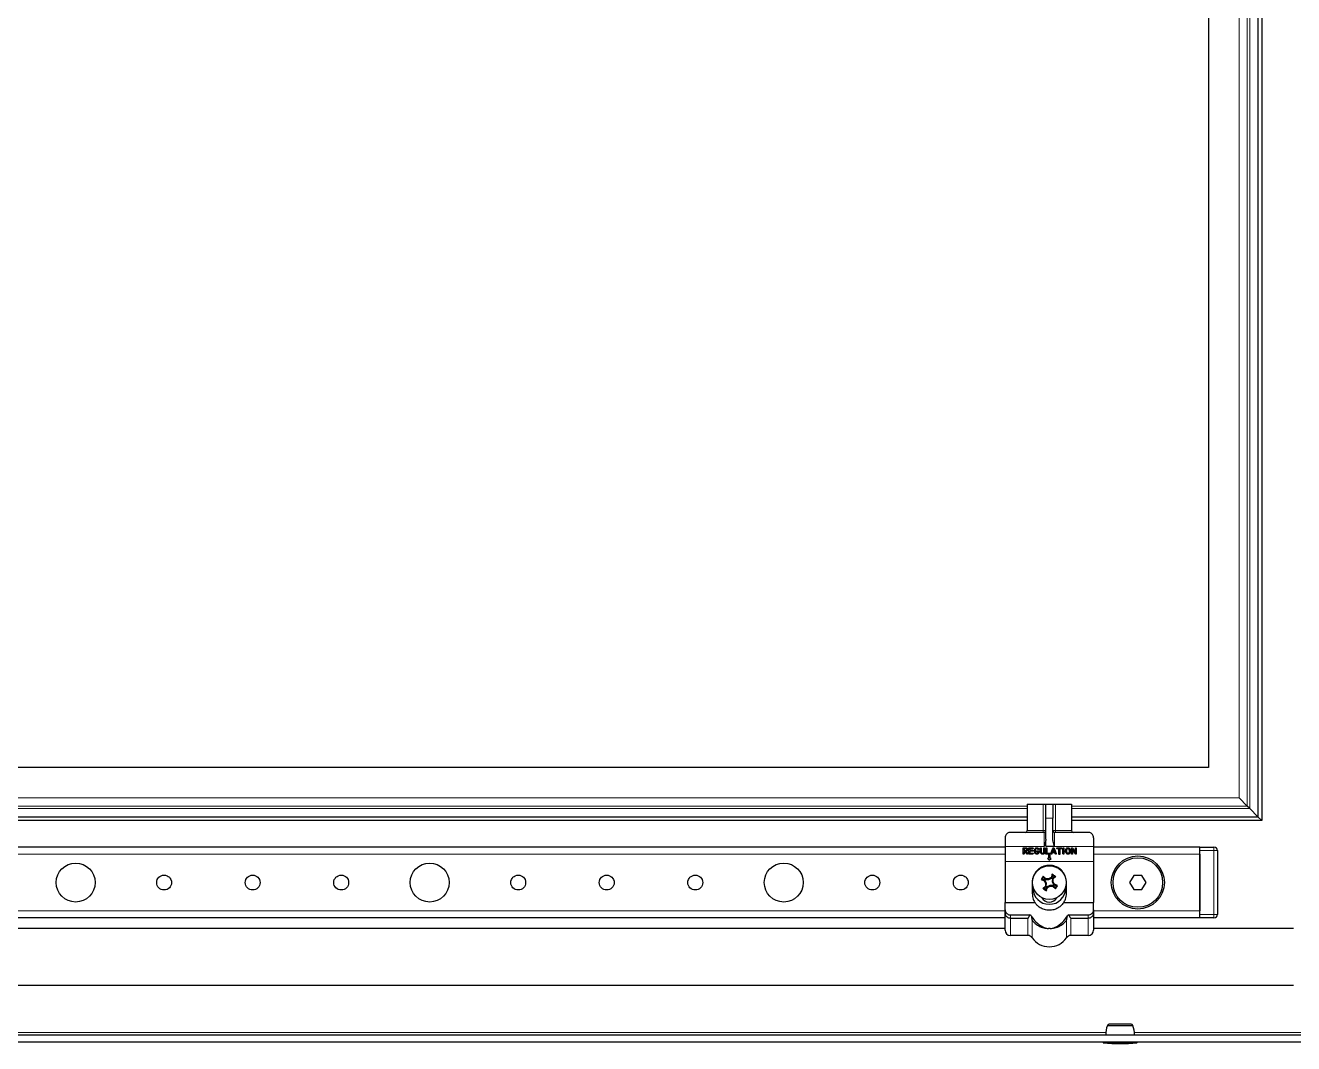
# Model space of a CAD drawing. Header units: millimetres. Extents: x -760 to 1814, y -649 to 978.
# Drawn here: x 1239 to 1597.2, y -383.6 to -96 of the extents above; entities that cross this region are included whole.
import ezdxf

# ---------------------------------------------------------------- set-up
doc = ezdxf.new("R2010")
doc.units = ezdxf.units.MM

msp = doc.modelspace()

# ---------------------------------------------------------------- linework, layer by layer
at = {"color": 7, "linetype": 'Continuous', "lineweight": 25}
for p, q in [((1588.22, 709.42), (1588.22, -320.58)), ((1573.22, 694.42), (1573.22, -305.58)), ((1573.22, -305.58), (933.22, -305.58)), ((1584.12, -316.48), (1581.82, -314.17)), ((1521.97, -315.93), (1521.97, -323.43)), ((1521.97, -315.93), (1526.5, -315.93)), ((1526.5, -315.93), (1527.22, -315.93)), ((1527.22, -315.93), (1529.22, -315.93)), ((1527.22, -319.93), (1527.22, -315.93)), ((1529.22, -315.93), (1529.22, -319.93)), ((1529.22, -315.93), (1529.95, -315.93)), ((1529.95, -315.93), (1534.47, -315.93)), ((1534.47, -315.93), (1534.47, -323.43)), ((1584.82, -317.17), (1584.12, -316.48)), ((1587.12, -319.48), (1584.82, -317.17)), ((1521.97, -320.58), (918.22, -320.58)), ((1527.22, -325.87), (1527.22, -319.93)), ((1529.22, -325.87), (1529.22, -319.93)), ((1588.22, -320.58), (1534.47, -320.58)), ((1588.22, -320.58), (1587.22, -319.58)), ((1515.72, -325.43), (1515.72, -327.93)), ((1526.72, -323.93), (1517.22, -323.93)), ((1539.22, -323.93), (1529.72, -323.93)), ((1540.72, -325.43), (1540.72, -327.93)), ((1515.72, -328.08), (935.72, -328.08)), ((1515.72, -327.93), (1515.72, -332.18)), ((1520.82, -329.94), (1520.82, -328.28)), ((1520.82, -328.28), (1521.57, -328.28)), ((1521.57, -328.54), (1521.08, -328.54)), ((1521.08, -328.54), (1521.08, -329.05)), ((1521.08, -329.05), (1521.67, -329.05)), ((1521.37, -329.31), (1521.08, -329.31)), ((1521.08, -329.31), (1521.08, -329.94)), ((1521.86, -330.02), (1521.37, -329.31)), ((1521.67, -329.31), (1522.08, -329.88)), ((1522.42, -330.05), (1522.42, -328.28)), ((1522.42, -328.28), (1523.49, -328.28)), ((1523.48, -328.54), (1522.69, -328.54)), ((1522.69, -328.54), (1522.69, -328.95)), ((1522.69, -328.95), (1523.43, -328.95)), ((1523.43, -329.22), (1522.69, -329.22)), ((1522.69, -329.22), (1522.69, -329.79)), ((1524.76, -329.12), (1525.25, -329.12)), ((1524.96, -329.38), (1524.76, -329.38)), ((1525.25, -329.12), (1525.25, -329.42)), ((1525.68, -329.47), (1525.68, -328.39)), ((1525.95, -328.39), (1525.95, -329.47)), ((1526.69, -329.45), (1526.69, -328.39)), ((1526.95, -328.39), (1526.95, -329.45)), ((1527.24, -330.08), (1527.24, -328.42)), ((1527.5, -328.42), (1527.5, -329.81)), ((1528.66, -329.9), (1529.24, -328.37)), ((1529.4, -328.61), (1529.09, -329.48)), ((1529.09, -329.48), (1529.72, -329.48)), ((1529.72, -329.48), (1529.4, -328.61)), ((1529.56, -328.39), (1530.15, -329.9)), ((1530.49, -328.28), (1531.61, -328.28)), ((1530.91, -328.54), (1530.49, -328.54)), ((1530.91, -330.01), (1530.91, -328.54)), ((1531.61, -328.54), (1531.22, -328.54)), ((1531.22, -328.54), (1531.22, -330.01)), ((1532.08, -329.94), (1532.08, -328.41)), ((1532.35, -328.41), (1532.35, -329.94)), ((1534.5, -329.94), (1534.5, -328.38)), ((1534.77, -328.34), (1535.58, -329.57)), ((1535.6, -329.97), (1534.77, -328.7)), ((1534.77, -328.7), (1534.77, -329.94)), ((1535.58, -329.57), (1535.58, -328.39)), ((1535.85, -328.39), (1535.85, -329.95)), ((1540.72, -327.93), (1540.72, -332.18)), ((1570.72, -328.08), (1540.72, -328.08)), ((1570.72, -328.08), (1574.72, -328.08)), ((1570.72, -329.08), (1570.72, -328.08)), ((1570.72, -347.08), (1570.72, -329.08)), ((1575.72, -329.08), (1575.72, -347.08)), ((1515.72, -332.18), (1515.72, -343.68)), ((1523.49, -330.05), (1522.42, -330.05)), ((1522.69, -329.79), (1523.48, -329.79)), ((1528.3, -330.08), (1527.24, -330.08)), ((1527.5, -329.81), (1528.3, -329.81)), ((1527.72, -331.28), (1528.22, -331.78)), ((1527.97, -331.28), (1527.72, -331.28)), ((1528.47, -330.28), (1527.97, -330.28)), ((1527.97, -330.28), (1527.97, -331.28)), ((1528.22, -331.78), (1528.72, -331.28)), ((1528.47, -331.28), (1528.47, -330.28)), ((1528.72, -331.28), (1528.47, -331.28)), ((1529, -329.74), (1528.91, -329.99)), ((1529.81, -329.74), (1529, -329.74)), ((1529.91, -329.98), (1529.81, -329.74)), ((1540.72, -332.18), (1540.72, -343.68)), ((1570.72, -330.08), (1570.72, -346.08)), ((1526.21, -337.13), (1526.54, -336.62)), ((1526.54, -336.62), (1526.51, -336.29)), ((1526.54, -336.62), (1527.08, -337.2)), ((1528.91, -336.82), (1528.73, -336.66)), ((1528.91, -336.82), (1529.17, -336.06)), ((1529.17, -336.06), (1529.07, -335.75)), ((1529.68, -336.39), (1529.1, -336.94)), ((1529.17, -336.06), (1529.68, -336.39)), ((1529.68, -336.39), (1530.01, -336.37)), ((1552.07, -336.08), (1550.91, -338.08)), ((1554.38, -336.08), (1552.07, -336.08)), ((1555.53, -338.08), (1554.38, -336.08)), ((1523.37, -338.08), (1523.37, -341.08)), ((1523.57, -339.58), (1523.37, -339.58)), ((1526.21, -337.13), (1525.9, -337.23)), ((1526.96, -337.39), (1526.21, -337.13)), ((1526.76, -339.76), (1526.44, -339.79)), ((1526.76, -339.76), (1527.35, -339.22)), ((1527.27, -340.09), (1526.76, -339.76)), ((1526.96, -337.39), (1526.8, -337.57)), ((1527.4, -338.25), (1526.96, -337.39)), ((1527.08, -337.2), (1527.19, -336.98)), ((1527.08, -337.2), (1528.05, -337.26)), ((1527.35, -339.22), (1527.13, -339.12)), ((1527.4, -338.25), (1527.16, -338.3)), ((1527.53, -339.34), (1527.27, -340.09)), ((1527.27, -340.09), (1527.38, -340.4)), ((1527.35, -339.22), (1527.4, -338.25)), ((1528.4, -338.9), (1527.53, -339.34)), ((1527.53, -339.34), (1527.72, -339.5)), ((1528.05, -337.26), (1528, -337.02)), ((1528.05, -337.26), (1528.91, -336.82)), ((1528.4, -338.9), (1528.45, -339.14)), ((1529.36, -338.95), (1528.4, -338.9)), ((1529.1, -336.94), (1529.05, -337.9)), ((1529.05, -337.9), (1529.28, -337.85)), ((1529.05, -337.9), (1529.48, -338.77)), ((1529.1, -336.94), (1529.32, -337.04)), ((1529.36, -338.95), (1529.26, -339.17)), ((1529.91, -339.54), (1529.36, -338.95)), ((1529.48, -338.77), (1529.64, -338.58)), ((1529.48, -338.77), (1530.24, -339.03)), ((1530.24, -339.03), (1529.91, -339.54)), ((1529.91, -339.54), (1529.94, -339.86)), ((1530.24, -339.03), (1530.55, -338.92)), ((1533.07, -339.58), (1532.87, -339.58)), ((1533.07, -341.08), (1533.07, -338.08)), ((1550.91, -338.08), (1552.07, -340.08)), ((1552.07, -340.08), (1554.38, -340.08)), ((1554.38, -340.08), (1555.53, -338.08)), ((1515.72, -345.82), (1515.72, -343.68)), ((1515.72, -343.68), (1524.13, -343.68)), ((1532.32, -343.68), (1540.72, -343.68)), ((1540.72, -345.82), (1540.72, -343.68)), ((1515.72, -346.73), (1515.72, -345.82)), ((1515.72, -351.53), (1515.72, -346.73)), ((1517.22, -347.22), (1522.74, -347.22)), ((1533.71, -347.22), (1539.22, -347.22)), ((1540.72, -345.82), (1540.72, -346.73)), ((1540.72, -346.73), (1540.72, -351.53)), ((1570.72, -348.08), (1570.72, -347.08)), ((1515.72, -348.08), (935.72, -348.08)), ((1517.22, -348.11), (1522.13, -348.11)), ((1534.31, -348.11), (1539.22, -348.11)), ((1570.72, -348.08), (1540.72, -348.08)), ((1574.72, -348.08), (1570.72, -348.08)), ((1515.72, -351.08), (909.22, -351.08)), ((1522.13, -353.03), (1517.22, -353.03)), ((1539.22, -353.03), (1534.31, -353.03)), ((1597.22, -351.08), (1540.72, -351.08)), ((909.22, -367.08), (1597.22, -367.08)), ((1544.63, -378.46), (1548.22, -378.46)), ((1551.33, -378.08), (1545.12, -378.08)), ((1548.22, -378.46), (1551.81, -378.46)), ((858.52, -381.08), (1647.92, -381.08)), ((858.52, -383.08), (1647.92, -383.08))]:
    msp.add_line(p, q, dxfattribs=at)
at = {"color": 8, "linetype": 'Continuous', "lineweight": 18}
for p, q in [((1584.82, 706.01), (1584.82, -317.17)), ((1587.12, 708.32), (1587.12, -319.48)), ((1587.22, 708.42), (1587.22, -319.58)), ((1581.82, 703.01), (1581.82, -314.17)), ((1584.12, 705.32), (1584.12, -316.48)), ((1581.82, -314.17), (924.63, -314.17)), ((1521.97, -317.17), (921.63, -317.17)), ((1521.97, -316.48), (922.32, -316.48)), ((1526.5, -323.43), (1526.5, -315.93)), ((1529.95, -315.93), (1529.95, -323.43)), ((1584.12, -316.48), (1534.47, -316.48)), ((1584.82, -317.17), (1534.47, -317.17)), ((1521.97, -319.58), (919.22, -319.58)), ((1521.97, -319.48), (919.32, -319.48)), ((1529.22, -319.93), (1527.22, -319.93)), ((1587.12, -319.48), (1534.47, -319.48)), ((1587.22, -319.58), (1534.47, -319.58)), ((1521.97, -323.43), (1526.5, -323.43)), ((1526.5, -323.43), (1527.22, -323.43)), ((1526.72, -327.93), (1526.72, -323.93)), ((1527.22, -327.93), (1527.22, -325.87)), ((1529.22, -323.43), (1529.95, -323.43)), ((1529.72, -323.93), (1529.72, -327.86)), ((1529.95, -323.43), (1534.47, -323.43)), ((1526.72, -327.93), (1515.72, -327.93)), ((1540.72, -327.93), (1527.22, -327.93)), ((1574.72, -329.08), (1570.72, -329.08)), ((1574.72, -328.08), (1574.72, -329.08)), ((1574.72, -347.08), (1574.72, -329.08)), ((1574.72, -329.08), (1575.72, -329.08)), ((1515.72, -330.08), (935.72, -330.08)), ((1540.72, -332.18), (1515.72, -332.18)), ((1570.72, -330.08), (1540.72, -330.08)), ((1515.72, -346.08), (935.72, -346.08)), ((1517.22, -347.22), (1517.22, -348.11)), ((1539.22, -348.11), (1539.22, -347.22)), ((1570.72, -346.08), (1540.72, -346.08)), ((1570.72, -347.08), (1574.72, -347.08)), ((1574.72, -347.08), (1574.72, -348.08)), ((1574.72, -347.08), (1575.72, -347.08)), ((1517.22, -348.11), (1517.22, -353.03)), ((1522.13, -353.03), (1522.13, -348.11)), ((1523.37, -348.71), (1523.37, -353.68)), ((1533.08, -353.68), (1533.08, -348.71)), ((1534.31, -348.11), (1534.31, -353.03)), ((1539.22, -353.03), (1539.22, -348.11)), ((1544.18, -380.48), (962.27, -380.48)), ((1543.36, -383.2), (1548.22, -383.2)), ((1548.22, -383.2), (1553.08, -383.2)), ((1647.62, -380.48), (1552.27, -380.48)), ((1543.47, -383.33), (1548.22, -383.33)), ((1548.22, -383.33), (1552.97, -383.33))]:
    msp.add_line(p, q, dxfattribs=at)
at = {"color": 8, "linetype": 'Continuous', "lineweight": 18, "flags": 128}
for points in [[(1526.5, -323.43), (1526.5, -323.53), (1526.49, -323.62), (1526.48, -323.71), (1526.46, -323.78), (1526.44, -323.84), (1526.41, -323.89), (1526.39, -323.92), (1526.36, -323.93)], [(1530.09, -323.93), (1530.06, -323.92), (1530.03, -323.89), (1530.01, -323.84), (1529.99, -323.78), (1529.97, -323.71), (1529.96, -323.62), (1529.95, -323.53), (1529.95, -323.43)]]:
    msp.add_lwpolyline(points, dxfattribs=at)
at = {"color": 7, "linetype": 'Continuous', "lineweight": 25}
for centre, radius in [((1253.22, -338.08), 5.5), ((1353.22, -338.08), 5.5), ((1453.22, -338.08), 5.5), ((1553.22, -338.08), 7.5), ((1553.22, -338.08), 7), ((1278.22, -338.08), 2.1), ((1303.22, -338.08), 2.1), ((1328.22, -338.08), 2.1), ((1378.22, -338.08), 2.1), ((1403.22, -338.08), 2.1), ((1428.22, -338.08), 2.1), ((1478.22, -338.08), 2.1), ((1503.22, -338.08), 2.1), ((1528.22, -338.08), 4.75)]:
    msp.add_circle(centre, radius, dxfattribs=at)
for centre, radius, start, end in [((1521.47, -323.43), 0.5, 270, 0), ((1526.72, -323.43), 0.5, 270, 0), ((1529.72, -323.43), 0.5, 180, 270), ((1534.97, -323.43), 0.5, 180, 270), ((1574.72, -329.08), 1, 0, 90), ((1588.94, -377.63), 74.88, 146.4919, 147.3486), ((1477.55, -384.98), 69.05, 44.0348, 44.8347), ((1561.99, -404.56), 75.61, 116.0937, 116.7115), ((1593.53, -360.49), 69.05, 159.0058, 159.8057), ((1488.67, -398.8), 74.88, 56.4919, 57.3486), ((1481.33, -287.4), 69.05, 314.0348, 314.8347), ((1528.22, -339.58), 4.65, 180, 0), ((1550.64, -272.77), 69.05, 249.0058, 249.8057), ((1575.12, -388.75), 69.05, 134.0348, 134.8347), ((1567.78, -277.36), 74.88, 236.4919, 237.3486), ((1594.7, -304.32), 75.61, 206.0937, 206.7115), ((1602.68, -342.09), 75.61, 177.129, 177.7468), ((1524.21, -412.53), 75.61, 87.129, 87.7468), ((1462.91, -315.66), 69.05, 339.0058, 339.8057), ((1494.46, -271.6), 75.61, 296.0937, 296.7115), ((1532.23, -263.62), 75.61, 267.129, 267.7468), ((1578.9, -291.18), 69.05, 224.0348, 224.8347), ((1453.77, -334.07), 75.61, 357.129, 357.7468), ((1461.74, -371.84), 75.61, 26.0937, 26.7115), ((1505.81, -403.39), 69.05, 69.0058, 69.8057), ((1467.5, -298.53), 74.88, 326.4919, 327.3486), ((1528.22, -341.08), 2.5, 209.1764, 330.8236), ((1574.72, -347.08), 1, 270, 0), ((1517.22, -351.53), 1.5, 180, 270), ((1522.13, -354.53), 1.5, 34.5604, 90), ((1528.22, -350.33), 5.9, 214.5604, 325.4396), ((1534.31, -354.53), 1.5, 90, 145.4396), ((1539.22, -351.53), 1.5, 270, 0), ((1550.34, -380.81), 6.18, 157.6346, 182.4658), ((1545.12, -378.58), 0.5, 90, 166.6165), ((1551.33, -378.58), 0.5, 13.3835, 90), ((1546.1, -380.81), 6.18, 357.5342, 22.3654), ((1569.13, -383.14), 25.77, 179.861, 180.139), ((1543.49, -383.2), 0.126, 180, 263.9744), ((1552.96, -383.2), 0.126, 276.0256, 0), ((1527.32, -383.14), 25.77, 359.861, 0.139), ((1548.22, -338.33), 45.25, 263.9744, 269.9984), ((1548.22, -338.33), 45.25, 270.0016, 276.0256)]:
    msp.add_arc(centre, radius, start, end, dxfattribs=at)
msp.add_ellipse((16956.4, -327.93), major_axis=(15429.18, 0), ratio=0.000259, start_param=3.123591, end_param=3.141593, dxfattribs=at)
for points, knots in [([(1517.22, -323.93), (1517.22, -323.93), (1517.15, -323.93), (1516.8, -323.95), (1516.27, -324.19), (1515.8, -324.77), (1515.75, -325.24), (1515.72, -325.43)], [0, 0, 0, 0, 0.003231, 0.101221, 0.514725, 0.80586, 1, 1, 1, 1]), ([(1527.22, -325.87), (1527.19, -326.2), (1527.11, -326.91), (1526.85, -327.57), (1526.72, -327.92), (1526.72, -327.93)], [0, 0, 0, 0, 0.475461, 0.994056, 1, 1, 1, 1]), ([(1529.72, -327.86), (1529.72, -327.86), (1529.72, -327.86), (1529.71, -327.85), (1529.7, -327.83), (1529.67, -327.75), (1529.54, -327.42), (1529.32, -326.79), (1529.26, -326.19), (1529.22, -325.87)], [0, 0, 0, 0, 0.00167, 0.003889, 0.009531, 0.034361, 0.132751, 0.526214, 1, 1, 1, 1]), ([(1540.72, -325.43), (1540.7, -325.24), (1540.64, -324.77), (1540.17, -324.19), (1539.65, -323.95), (1539.29, -323.93), (1539.23, -323.93), (1539.22, -323.93)], [0, 0, 0, 0, 0.19414, 0.485275, 0.898779, 0.996769, 1, 1, 1, 1]), ([(1521.57, -328.28), (1521.65, -328.29), (1521.79, -328.3), (1521.9, -328.38), (1521.95, -328.42)], [0, 0, 0, 0, 0.559747, 1, 1, 1, 1]), ([(1521.77, -328.61), (1521.73, -328.59), (1521.68, -328.55), (1521.61, -328.55), (1521.57, -328.54)], [0, 0, 0, 0, 0.559136, 1, 1, 1, 1]), ([(1521.67, -329.05), (1521.69, -329.04), (1521.73, -329.04), (1521.76, -329.01), (1521.77, -329)], [0, 0, 0, 0, 0.5581742, 1, 1, 1, 1]), ([(1521.91, -329.22), (1521.87, -329.25), (1521.8, -329.3), (1521.71, -329.31), (1521.67, -329.31)], [0, 0, 0, 0, 0.56031, 1, 1, 1, 1]), ([(1521.85, -328.81), (1521.84, -328.76), (1521.84, -328.69), (1521.79, -328.64), (1521.77, -328.61)], [0, 0, 0, 0, 0.559692, 1, 1, 1, 1]), ([(1521.77, -329), (1521.79, -328.99), (1521.81, -328.96), (1521.84, -328.89), (1521.84, -328.84), (1521.85, -328.81)], [0, 0, 0, 0, 0.279917, 0.56006, 1, 1, 1, 1]), ([(1522.11, -328.8), (1522.1, -328.9), (1522.09, -329.06), (1521.97, -329.17), (1521.91, -329.22)], [0, 0, 0, 0, 0.559457, 1, 1, 1, 1]), ([(1521.95, -328.42), (1522, -328.48), (1522.09, -328.59), (1522.11, -328.74), (1522.11, -328.8)], [0, 0, 0, 0, 0.5589475, 1, 1, 1, 1]), ([(1523.43, -328.95), (1523.45, -328.95), (1523.5, -328.95), (1523.55, -328.98), (1523.58, -329.03), (1523.59, -329.07), (1523.59, -329.08)], [0, 0, 0, 0, 0.280945, 0.559897, 0.779525, 1, 1, 1, 1]), ([(1523.59, -329.08), (1523.59, -329.11), (1523.58, -329.15), (1523.52, -329.21), (1523.47, -329.21), (1523.43, -329.22)], [0, 0, 0, 0, 0.281099, 0.559768, 1, 1, 1, 1]), ([(1523.64, -328.41), (1523.64, -328.43), (1523.63, -328.48), (1523.58, -328.54), (1523.52, -328.54), (1523.48, -328.54)], [0, 0, 0, 0, 0.2810527, 0.5596626, 1, 1, 1, 1]), ([(1523.49, -328.28), (1523.51, -328.28), (1523.55, -328.28), (1523.61, -328.31), (1523.63, -328.36), (1523.64, -328.4), (1523.64, -328.41)], [0, 0, 0, 0, 0.280872, 0.559701, 0.779382, 1, 1, 1, 1]), ([(1523.98, -329.18), (1523.99, -329.05), (1524, -328.8), (1524.12, -328.6), (1524.18, -328.51)], [0, 0, 0, 0, 0.56034, 1, 1, 1, 1]), ([(1524.17, -329.79), (1524.11, -329.68), (1524, -329.49), (1523.99, -329.28), (1523.98, -329.18)], [0, 0, 0, 0, 0.559347, 1, 1, 1, 1]), ([(1524.18, -328.51), (1524.25, -328.43), (1524.39, -328.28), (1524.58, -328.26), (1524.67, -328.26)], [0, 0, 0, 0, 0.559217, 1, 1, 1, 1]), ([(1524.66, -328.52), (1524.62, -328.52), (1524.55, -328.53), (1524.42, -328.61), (1524.27, -328.82), (1524.25, -329.03), (1524.24, -329.18)], [0, 0, 0, 0, 0.1253317, 0.2506948, 0.5007376, 1, 1, 1, 1]), ([(1524.24, -329.18), (1524.25, -329.27), (1524.26, -329.42), (1524.33, -329.55), (1524.36, -329.61)], [0, 0, 0, 0, 0.55998, 1, 1, 1, 1]), ([(1524.63, -329.25), (1524.63, -329.23), (1524.63, -329.19), (1524.66, -329.14), (1524.71, -329.12), (1524.74, -329.12), (1524.76, -329.12)], [0, 0, 0, 0, 0.280637, 0.55889, 0.779144, 1, 1, 1, 1]), ([(1524.76, -329.38), (1524.74, -329.38), (1524.7, -329.38), (1524.65, -329.35), (1524.63, -329.3), (1524.63, -329.27), (1524.63, -329.25)], [0, 0, 0, 0, 0.280664, 0.558735, 0.779002, 1, 1, 1, 1]), ([(1524.85, -328.57), (1524.82, -328.55), (1524.75, -328.52), (1524.69, -328.52), (1524.66, -328.52)], [0, 0, 0, 0, 0.5586335, 1, 1, 1, 1]), ([(1524.67, -328.26), (1524.74, -328.26), (1524.86, -328.26), (1524.97, -328.32), (1525.02, -328.35)], [0, 0, 0, 0, 0.560514, 1, 1, 1, 1]), ([(1524.95, -328.68), (1524.94, -328.66), (1524.91, -328.62), (1524.87, -328.58), (1524.85, -328.57)], [0, 0, 0, 0, 0.560467, 1, 1, 1, 1]), ([(1524.93, -329.65), (1524.94, -329.6), (1524.96, -329.51), (1524.96, -329.42), (1524.96, -329.38)], [0, 0, 0, 0, 0.559597, 1, 1, 1, 1]), ([(1525.06, -328.74), (1525.04, -328.74), (1524.99, -328.73), (1524.96, -328.7), (1524.95, -328.68)], [0, 0, 0, 0, 0.558039, 1, 1, 1, 1]), ([(1525.02, -328.35), (1525.05, -328.38), (1525.12, -328.43), (1525.16, -328.5), (1525.18, -328.53)], [0, 0, 0, 0, 0.559542, 1, 1, 1, 1]), ([(1525.25, -329.42), (1525.24, -329.53), (1525.23, -329.73), (1525.1, -329.89), (1525.04, -329.95)], [0, 0, 0, 0, 0.560493, 1, 1, 1, 1]), ([(1525.22, -328.62), (1525.21, -328.64), (1525.2, -328.68), (1525.16, -328.72), (1525.11, -328.74), (1525.08, -328.74), (1525.06, -328.74)], [0, 0, 0, 0, 0.277709, 0.558209, 0.77892, 1, 1, 1, 1]), ([(1525.18, -328.53), (1525.19, -328.55), (1525.21, -328.57), (1525.21, -328.6), (1525.22, -328.62)], [0, 0, 0, 0, 0.560691, 1, 1, 1, 1]), ([(1525.68, -328.39), (1525.68, -328.37), (1525.68, -328.33), (1525.71, -328.28), (1525.76, -328.26), (1525.79, -328.26), (1525.8, -328.26)], [0, 0, 0, 0, 0.2808487, 0.55949, 0.7791576, 1, 1, 1, 1]), ([(1525.9, -329.94), (1525.83, -329.87), (1525.7, -329.73), (1525.69, -329.55), (1525.68, -329.47)], [0, 0, 0, 0, 0.558332, 1, 1, 1, 1]), ([(1525.8, -328.26), (1525.82, -328.26), (1525.87, -328.26), (1525.92, -328.29), (1525.94, -328.34), (1525.95, -328.37), (1525.95, -328.39)], [0, 0, 0, 0, 0.28091, 0.559174, 0.779166, 1, 1, 1, 1]), ([(1525.95, -329.47), (1525.95, -329.53), (1525.96, -329.63), (1526.03, -329.7), (1526.07, -329.74)], [0, 0, 0, 0, 0.560313, 1, 1, 1, 1]), ([(1526.32, -329.81), (1526.37, -329.81), (1526.48, -329.8), (1526.62, -329.71), (1526.68, -329.58), (1526.69, -329.5), (1526.69, -329.45)], [0, 0, 0, 0, 0.280935, 0.559487, 0.779245, 1, 1, 1, 1]), ([(1526.95, -329.45), (1526.95, -329.55), (1526.93, -329.73), (1526.77, -329.95), (1526.56, -330.05), (1526.41, -330.07), (1526.34, -330.08)], [0, 0, 0, 0, 0.280416, 0.558636, 0.778958, 1, 1, 1, 1]), ([(1526.69, -328.39), (1526.69, -328.37), (1526.69, -328.33), (1526.72, -328.28), (1526.76, -328.26), (1526.79, -328.26), (1526.81, -328.26)], [0, 0, 0, 0, 0.2809, 0.559498, 0.779148, 1, 1, 1, 1]), ([(1526.81, -328.26), (1526.83, -328.26), (1526.87, -328.26), (1526.93, -328.29), (1526.95, -328.34), (1526.95, -328.37), (1526.95, -328.39)], [0, 0, 0, 0, 0.280888, 0.559023, 0.779155, 1, 1, 1, 1]), ([(1527.24, -328.42), (1527.24, -328.4), (1527.24, -328.36), (1527.27, -328.31), (1527.32, -328.28), (1527.35, -328.28), (1527.36, -328.28)], [0, 0, 0, 0, 0.2809124, 0.5594047, 0.7791083, 1, 1, 1, 1]), ([(1527.36, -328.28), (1527.38, -328.28), (1527.42, -328.28), (1527.48, -328.32), (1527.5, -328.37), (1527.5, -328.4), (1527.5, -328.42)], [0, 0, 0, 0, 0.2808126, 0.5590988, 0.7791702, 1, 1, 1, 1]), ([(1529.24, -328.37), (1529.24, -328.35), (1529.26, -328.31), (1529.31, -328.27), (1529.36, -328.26), (1529.39, -328.26)], [0, 0, 0, 0, 0.281465, 0.561772, 1, 1, 1, 1]), ([(1529.39, -328.26), (1529.41, -328.26), (1529.45, -328.26), (1529.52, -328.3), (1529.55, -328.35), (1529.56, -328.39)], [0, 0, 0, 0, 0.281226, 0.561522, 1, 1, 1, 1]), ([(1530.36, -328.41), (1530.36, -328.39), (1530.36, -328.35), (1530.4, -328.3), (1530.44, -328.28), (1530.48, -328.28), (1530.49, -328.28)], [0, 0, 0, 0, 0.280713, 0.558701, 0.779045, 1, 1, 1, 1]), ([(1530.49, -328.54), (1530.47, -328.54), (1530.43, -328.54), (1530.38, -328.51), (1530.36, -328.46), (1530.36, -328.43), (1530.36, -328.41)], [0, 0, 0, 0, 0.2807603, 0.5588212, 0.7789154, 1, 1, 1, 1]), ([(1531.61, -328.28), (1531.63, -328.28), (1531.68, -328.28), (1531.74, -328.31), (1531.77, -328.36), (1531.77, -328.39), (1531.77, -328.41)], [0, 0, 0, 0, 0.280951, 0.559967, 0.779431, 1, 1, 1, 1]), ([(1531.77, -328.41), (1531.77, -328.43), (1531.77, -328.48), (1531.71, -328.54), (1531.65, -328.54), (1531.61, -328.54)], [0, 0, 0, 0, 0.281019, 0.559679, 1, 1, 1, 1]), ([(1532.08, -328.41), (1532.08, -328.39), (1532.09, -328.35), (1532.11, -328.31), (1532.16, -328.28), (1532.19, -328.28), (1532.2, -328.28)], [0, 0, 0, 0, 0.280828, 0.559417, 0.779393, 1, 1, 1, 1]), ([(1532.2, -328.28), (1532.22, -328.28), (1532.26, -328.28), (1532.32, -328.31), (1532.34, -328.36), (1532.35, -328.39), (1532.35, -328.41)], [0, 0, 0, 0, 0.280765, 0.559178, 0.779175, 1, 1, 1, 1]), ([(1532.8, -329.18), (1532.81, -329.05), (1532.82, -328.83), (1532.93, -328.64), (1532.97, -328.55)], [0, 0, 0, 0, 0.559914, 1, 1, 1, 1]), ([(1532.98, -329.8), (1532.92, -329.69), (1532.82, -329.49), (1532.81, -329.27), (1532.8, -329.18)], [0, 0, 0, 0, 0.559149, 1, 1, 1, 1]), ([(1532.97, -328.55), (1533.04, -328.46), (1533.16, -328.3), (1533.36, -328.27), (1533.45, -328.26)], [0, 0, 0, 0, 0.560137, 1, 1, 1, 1]), ([(1533.16, -328.72), (1533.13, -328.8), (1533.07, -328.95), (1533.07, -329.11), (1533.07, -329.18)], [0, 0, 0, 0, 0.5590754, 1, 1, 1, 1]), ([(1533.07, -329.18), (1533.07, -329.26), (1533.07, -329.42), (1533.14, -329.56), (1533.17, -329.62)], [0, 0, 0, 0, 0.560273, 1, 1, 1, 1]), ([(1533.45, -328.52), (1533.41, -328.52), (1533.35, -328.53), (1533.24, -328.6), (1533.19, -328.68), (1533.16, -328.72)], [0, 0, 0, 0, 0.279832, 0.559843, 1, 1, 1, 1]), ([(1533.45, -328.26), (1533.51, -328.26), (1533.63, -328.27), (1533.83, -328.36), (1533.92, -328.48), (1533.98, -328.55)], [0, 0, 0, 0, 0.280496, 0.560765, 1, 1, 1, 1]), ([(1533.79, -328.72), (1533.74, -328.66), (1533.65, -328.55), (1533.51, -328.53), (1533.45, -328.52)], [0, 0, 0, 0, 0.559596, 1, 1, 1, 1]), ([(1533.9, -329.18), (1533.9, -329.09), (1533.89, -328.93), (1533.82, -328.79), (1533.79, -328.72)], [0, 0, 0, 0, 0.560046, 1, 1, 1, 1]), ([(1533.8, -329.62), (1533.84, -329.54), (1533.9, -329.4), (1533.9, -329.24), (1533.9, -329.18)], [0, 0, 0, 0, 0.559133, 1, 1, 1, 1]), ([(1533.98, -328.55), (1534.04, -328.66), (1534.15, -328.86), (1534.16, -329.08), (1534.17, -329.18)], [0, 0, 0, 0, 0.559312, 1, 1, 1, 1]), ([(1534.17, -329.18), (1534.16, -329.3), (1534.15, -329.52), (1534.04, -329.71), (1533.99, -329.8)], [0, 0, 0, 0, 0.559865, 1, 1, 1, 1]), ([(1534.5, -328.38), (1534.5, -328.36), (1534.51, -328.33), (1534.53, -328.28), (1534.58, -328.26), (1534.61, -328.26), (1534.62, -328.26)], [0, 0, 0, 0, 0.280941, 0.559114, 0.779089, 1, 1, 1, 1]), ([(1534.62, -328.26), (1534.64, -328.26), (1534.67, -328.26), (1534.73, -328.28), (1534.76, -328.32), (1534.77, -328.34)], [0, 0, 0, 0, 0.2806376, 0.5608768, 1, 1, 1, 1]), ([(1535.58, -328.39), (1535.58, -328.37), (1535.59, -328.33), (1535.61, -328.28), (1535.66, -328.26), (1535.69, -328.26), (1535.7, -328.26)], [0, 0, 0, 0, 0.280888, 0.559482, 0.77927, 1, 1, 1, 1]), ([(1535.7, -328.26), (1535.72, -328.26), (1535.77, -328.26), (1535.82, -328.29), (1535.84, -328.34), (1535.85, -328.37), (1535.85, -328.39)], [0, 0, 0, 0, 0.280836, 0.55925, 0.779182, 1, 1, 1, 1]), ([(1520.94, -330.08), (1520.92, -330.08), (1520.88, -330.07), (1520.83, -330.04), (1520.82, -329.99), (1520.82, -329.96), (1520.82, -329.94)], [0, 0, 0, 0, 0.280437, 0.558281, 0.778899, 1, 1, 1, 1]), ([(1521.08, -329.94), (1521.08, -329.96), (1521.08, -330.01), (1521.04, -330.06), (1520.99, -330.08), (1520.95, -330.08), (1520.94, -330.08)], [0, 0, 0, 0, 0.280498, 0.558325, 0.778868, 1, 1, 1, 1]), ([(1521.96, -330.08), (1521.95, -330.08), (1521.93, -330.08), (1521.89, -330.06), (1521.87, -330.04), (1521.86, -330.02)], [0, 0, 0, 0, 0.2802197, 0.5613047, 1, 1, 1, 1]), ([(1522.11, -329.95), (1522.11, -329.97), (1522.1, -330.01), (1522.06, -330.05), (1522.01, -330.08), (1521.98, -330.08), (1521.96, -330.08)], [0, 0, 0, 0, 0.278138, 0.5585442, 0.7791606, 1, 1, 1, 1]), ([(1522.08, -329.88), (1522.09, -329.89), (1522.11, -329.91), (1522.11, -329.94), (1522.11, -329.95)], [0, 0, 0, 0, 0.5610793, 1, 1, 1, 1]), ([(1523.48, -329.79), (1523.51, -329.79), (1523.55, -329.79), (1523.61, -329.82), (1523.63, -329.87), (1523.64, -329.91), (1523.64, -329.92)], [0, 0, 0, 0, 0.280912, 0.559714, 0.779499, 1, 1, 1, 1]), ([(1523.64, -329.92), (1523.64, -329.94), (1523.63, -329.99), (1523.58, -330.05), (1523.52, -330.05), (1523.49, -330.05)], [0, 0, 0, 0, 0.2812138, 0.5599009, 1, 1, 1, 1]), ([(1524.7, -330.08), (1524.64, -330.07), (1524.52, -330.06), (1524.33, -329.97), (1524.23, -329.86), (1524.17, -329.79)], [0, 0, 0, 0, 0.280314, 0.560507, 1, 1, 1, 1]), ([(1524.36, -329.61), (1524.41, -329.67), (1524.49, -329.78), (1524.63, -329.8), (1524.69, -329.81)], [0, 0, 0, 0, 0.560858, 1, 1, 1, 1]), ([(1524.69, -329.81), (1524.72, -329.81), (1524.78, -329.81), (1524.87, -329.76), (1524.91, -329.69), (1524.93, -329.65)], [0, 0, 0, 0, 0.281265, 0.561609, 1, 1, 1, 1]), ([(1525.04, -329.95), (1524.98, -329.99), (1524.88, -330.07), (1524.75, -330.07), (1524.7, -330.08)], [0, 0, 0, 0, 0.558998, 1, 1, 1, 1]), ([(1526.34, -330.08), (1526.25, -330.08), (1526.09, -330.07), (1525.96, -329.98), (1525.9, -329.94)], [0, 0, 0, 0, 0.55925, 1, 1, 1, 1]), ([(1526.07, -329.74), (1526.11, -329.76), (1526.19, -329.81), (1526.28, -329.81), (1526.32, -329.81)], [0, 0, 0, 0, 0.559441, 1, 1, 1, 1]), ([(1528.3, -329.81), (1528.32, -329.82), (1528.37, -329.82), (1528.42, -329.84), (1528.45, -329.89), (1528.45, -329.93), (1528.46, -329.95)], [0, 0, 0, 0, 0.2808549, 0.5597179, 0.7795181, 1, 1, 1, 1]), ([(1528.46, -329.95), (1528.45, -329.97), (1528.45, -330.01), (1528.4, -330.07), (1528.34, -330.08), (1528.3, -330.08)], [0, 0, 0, 0, 0.2812663, 0.5600784, 1, 1, 1, 1]), ([(1528.65, -329.95), (1528.66, -329.94), (1528.66, -329.93), (1528.66, -329.91), (1528.66, -329.9)], [0, 0, 0, 0, 0.559504, 1, 1, 1, 1]), ([(1528.78, -330.08), (1528.76, -330.08), (1528.72, -330.07), (1528.68, -330.04), (1528.66, -330), (1528.66, -329.97), (1528.65, -329.95)], [0, 0, 0, 0, 0.279579, 0.559194, 0.779582, 1, 1, 1, 1]), ([(1528.91, -329.99), (1528.9, -330), (1528.89, -330.03), (1528.85, -330.07), (1528.8, -330.08), (1528.78, -330.08)], [0, 0, 0, 0, 0.28077, 0.560807, 1, 1, 1, 1]), ([(1530.02, -330.08), (1530, -330.08), (1529.97, -330.07), (1529.93, -330.04), (1529.92, -330.01), (1529.91, -329.98)], [0, 0, 0, 0, 0.280695, 0.560335, 1, 1, 1, 1]), ([(1530.16, -329.95), (1530.16, -329.97), (1530.15, -330.01), (1530.11, -330.05), (1530.07, -330.08), (1530.03, -330.08), (1530.02, -330.08)], [0, 0, 0, 0, 0.2785174, 0.5586134, 0.7793328, 1, 1, 1, 1]), ([(1530.15, -329.9), (1530.16, -329.91), (1530.16, -329.93), (1530.16, -329.95), (1530.16, -329.95)], [0, 0, 0, 0, 0.560081, 1, 1, 1, 1]), ([(1531.05, -330.15), (1531.03, -330.15), (1530.99, -330.15), (1530.93, -330.11), (1530.91, -330.06), (1530.91, -330.03), (1530.91, -330.01)], [0, 0, 0, 0, 0.280822, 0.559059, 0.779094, 1, 1, 1, 1]), ([(1531.22, -330.01), (1531.22, -330.03), (1531.21, -330.08), (1531.15, -330.14), (1531.09, -330.15), (1531.05, -330.15)], [0, 0, 0, 0, 0.280801, 0.559621, 1, 1, 1, 1]), ([(1532.2, -330.08), (1532.18, -330.08), (1532.14, -330.07), (1532.1, -330.04), (1532.08, -329.99), (1532.08, -329.96), (1532.08, -329.94)], [0, 0, 0, 0, 0.280437, 0.558281, 0.778899, 1, 1, 1, 1]), ([(1532.35, -329.94), (1532.34, -329.97), (1532.34, -330.01), (1532.3, -330.06), (1532.25, -330.08), (1532.22, -330.08), (1532.2, -330.08)], [0, 0, 0, 0, 0.280518, 0.5583, 0.778735, 1, 1, 1, 1]), ([(1533.48, -330.08), (1533.42, -330.07), (1533.31, -330.07), (1533.13, -329.98), (1533.04, -329.86), (1532.98, -329.8)], [0, 0, 0, 0, 0.280367, 0.560574, 1, 1, 1, 1]), ([(1533.17, -329.62), (1533.22, -329.68), (1533.29, -329.79), (1533.42, -329.81), (1533.48, -329.81)], [0, 0, 0, 0, 0.560567, 1, 1, 1, 1]), ([(1533.48, -329.81), (1533.52, -329.81), (1533.59, -329.81), (1533.71, -329.74), (1533.77, -329.67), (1533.8, -329.62)], [0, 0, 0, 0, 0.280435, 0.560605, 1, 1, 1, 1]), ([(1533.99, -329.8), (1533.91, -329.89), (1533.78, -330.05), (1533.57, -330.07), (1533.48, -330.08)], [0, 0, 0, 0, 0.559137, 1, 1, 1, 1]), ([(1534.62, -330.08), (1534.6, -330.08), (1534.57, -330.07), (1534.51, -330.03), (1534.51, -329.97), (1534.5, -329.94)], [0, 0, 0, 0, 0.281503, 0.560294, 1, 1, 1, 1]), ([(1534.77, -329.94), (1534.77, -329.96), (1534.76, -330), (1534.73, -330.06), (1534.67, -330.08), (1534.64, -330.08), (1534.62, -330.08)], [0, 0, 0, 0, 0.280569, 0.558477, 0.77887, 1, 1, 1, 1]), ([(1535.72, -330.08), (1535.71, -330.08), (1535.68, -330.07), (1535.63, -330.03), (1535.62, -329.99), (1535.6, -329.97)], [0, 0, 0, 0, 0.278585, 0.558866, 1, 1, 1, 1]), ([(1535.85, -329.95), (1535.85, -329.96), (1535.84, -330), (1535.82, -330.05), (1535.77, -330.08), (1535.74, -330.08), (1535.72, -330.08)], [0, 0, 0, 0, 0.280953, 0.559391, 0.779073, 1, 1, 1, 1]), ([(1533.07, -338.08), (1533.03, -337.57), (1532.94, -336.57), (1532.17, -335.1), (1530.98, -333.98), (1529.51, -333.31), (1527.9, -333.15), (1526.3, -333.53), (1524.92, -334.41), (1523.93, -335.65), (1523.44, -336.95), (1523.39, -337.74), (1523.37, -338.08)], [0, 0, 0, 0, 0.108524, 0.217459, 0.318088, 0.417791, 0.519828, 0.622975, 0.725929, 0.827131, 0.926323, 1, 1, 1, 1]), ([(1523.37, -341.08), (1523.46, -341.7), (1523.63, -342.98), (1524.1, -343.62), (1524.12, -343.67), (1524.13, -343.68)], [0, 0, 0, 0, 0.417668, 0.852903, 1, 1, 1, 1]), ([(1532.32, -343.68), (1532.3, -343.71), (1532.26, -343.78), (1531.89, -344.28), (1531.24, -344.92), (1530.31, -345.5), (1529.16, -345.89), (1527.84, -345.98), (1526.49, -345.68), (1525.37, -345.05), (1524.63, -344.37), (1524.25, -343.87), (1524.14, -343.69), (1524.13, -343.68), (1524.13, -343.68)], [0, 0, 0, 0, 0.088505, 0.177138, 0.262858, 0.344694, 0.430485, 0.525193, 0.625645, 0.723911, 0.812494, 0.894483, 0.978997, 1, 1, 1, 1]), ([(1532.32, -343.68), (1532.37, -343.6), (1532.48, -343.43), (1533, -342.36), (1533.06, -341.38), (1533.07, -341.08)], [0, 0, 0, 0, 0.378823, 0.812228, 1, 1, 1, 1]), ([(1515.72, -345.82), (1515.74, -345.96), (1515.77, -346.25), (1516.01, -346.65), (1516.37, -346.98), (1516.79, -347.18), (1517.09, -347.21), (1517.22, -347.22)], [0, 0, 0, 0, 0.205683, 0.411346, 0.618649, 0.832339, 1, 1, 1, 1]), ([(1515.72, -346.73), (1515.72, -346.75), (1515.72, -346.85), (1515.76, -347.1), (1515.93, -347.48), (1516.27, -347.83), (1516.72, -348.06), (1517.05, -348.09), (1517.22, -348.11)], [0, 0, 0, 0, 0.017854, 0.141405, 0.356083, 0.570731, 0.785365, 1, 1, 1, 1]), ([(1522.13, -348.11), (1522.14, -348.11), (1522.16, -348.11), (1522.19, -348.1), (1522.25, -348.07), (1522.39, -347.92), (1522.55, -347.63), (1522.67, -347.36), (1522.74, -347.22)], [0, 0, 0, 0, 0.0083828, 0.0191253, 0.04457, 0.140638, 0.5211714, 1, 1, 1, 1]), ([(1523.11, -347.45), (1523.09, -347.44), (1522.98, -347.34), (1522.85, -347.27), (1522.74, -347.22)], [0, 0, 0, 0, 0.161974, 1, 1, 1, 1]), ([(1523.11, -347.45), (1523.13, -347.6), (1523.18, -347.88), (1523.24, -348.22), (1523.28, -348.47), (1523.34, -348.63), (1523.37, -348.71)], [0, 0, 0, 0, 0.383006, 0.690448, 0.847653, 1, 1, 1, 1]), ([(1523.11, -347.45), (1523.41, -347.91), (1524.12, -349.01), (1525.51, -350.18), (1526.87, -350.9), (1527.67, -351.02), (1527.96, -351.06)], [0, 0, 0, 0, 0.255351, 0.615516, 0.86211, 1, 1, 1, 1]), ([(1528.48, -351.06), (1528.69, -351.04), (1529.42, -350.94), (1530.78, -350.3), (1532.25, -349.11), (1533.02, -347.94), (1533.34, -347.45)], [0, 0, 0, 0, 0.101651, 0.345128, 0.729048, 1, 1, 1, 1]), ([(1533.08, -348.71), (1533.08, -348.71), (1533.08, -348.7), (1533.09, -348.69), (1533.1, -348.66), (1533.14, -348.56), (1533.21, -348.24), (1533.27, -347.86), (1533.32, -347.54), (1533.34, -347.45)], [0, 0, 0, 0, 0.003748, 0.008698, 0.018275, 0.054741, 0.199177, 0.774578, 1, 1, 1, 1]), ([(1533.71, -347.22), (1533.6, -347.27), (1533.47, -347.34), (1533.36, -347.43), (1533.34, -347.45)], [0, 0, 0, 0, 0.789403, 1, 1, 1, 1]), ([(1533.71, -347.22), (1533.73, -347.27), (1533.8, -347.42), (1533.89, -347.61), (1533.99, -347.78), (1534.06, -347.9), (1534.11, -347.97), (1534.16, -348.02), (1534.19, -348.06), (1534.22, -348.08), (1534.25, -348.1), (1534.28, -348.11), (1534.3, -348.11), (1534.31, -348.11), (1534.31, -348.11)], [0, 0, 0, 0, 0.1938575, 0.4597675, 0.6373069, 0.7559999, 0.8355654, 0.8891446, 0.9254877, 0.9504249, 0.9763204, 0.9867209, 0.99531, 1, 1, 1, 1]), ([(1539.22, -347.22), (1539.39, -347.2), (1539.73, -347.17), (1540.17, -346.92), (1540.51, -346.56), (1540.7, -346.17), (1540.72, -345.92), (1540.72, -345.82)], [0, 0, 0, 0, 0.2129, 0.425707, 0.640613, 0.853382, 1, 1, 1, 1]), ([(1539.22, -348.11), (1539.39, -348.09), (1539.73, -348.06), (1540.18, -347.83), (1540.52, -347.48), (1540.69, -347.1), (1540.72, -346.85), (1540.72, -346.75), (1540.72, -346.73)], [0, 0, 0, 0, 0.214635, 0.429269, 0.643917, 0.858595, 0.982146, 1, 1, 1, 1]), ([(1523.37, -348.71), (1523.55, -348.94), (1524.07, -349.56), (1525.18, -350.36), (1526.57, -350.92), (1527.53, -351.02), (1527.96, -351.06)], [0, 0, 0, 0, 0.169618, 0.470039, 0.762685, 1, 1, 1, 1]), ([(1528.48, -351.06), (1528.91, -351.02), (1529.87, -350.92), (1531.27, -350.36), (1532.38, -349.56), (1532.89, -348.94), (1533.08, -348.71)], [0, 0, 0, 0, 0.237351, 0.529954, 0.830331, 1, 1, 1, 1]), ([(1528.48, -351.06), (1528.38, -351.07), (1528.21, -351.08), (1528.04, -351.07), (1527.96, -351.06)], [0, 0, 0, 0, 0.558993, 1, 1, 1, 1])]:
    msp.add_open_spline(points, degree=3, knots=knots, dxfattribs=at)

doc.saveas('drawing.dxf')
